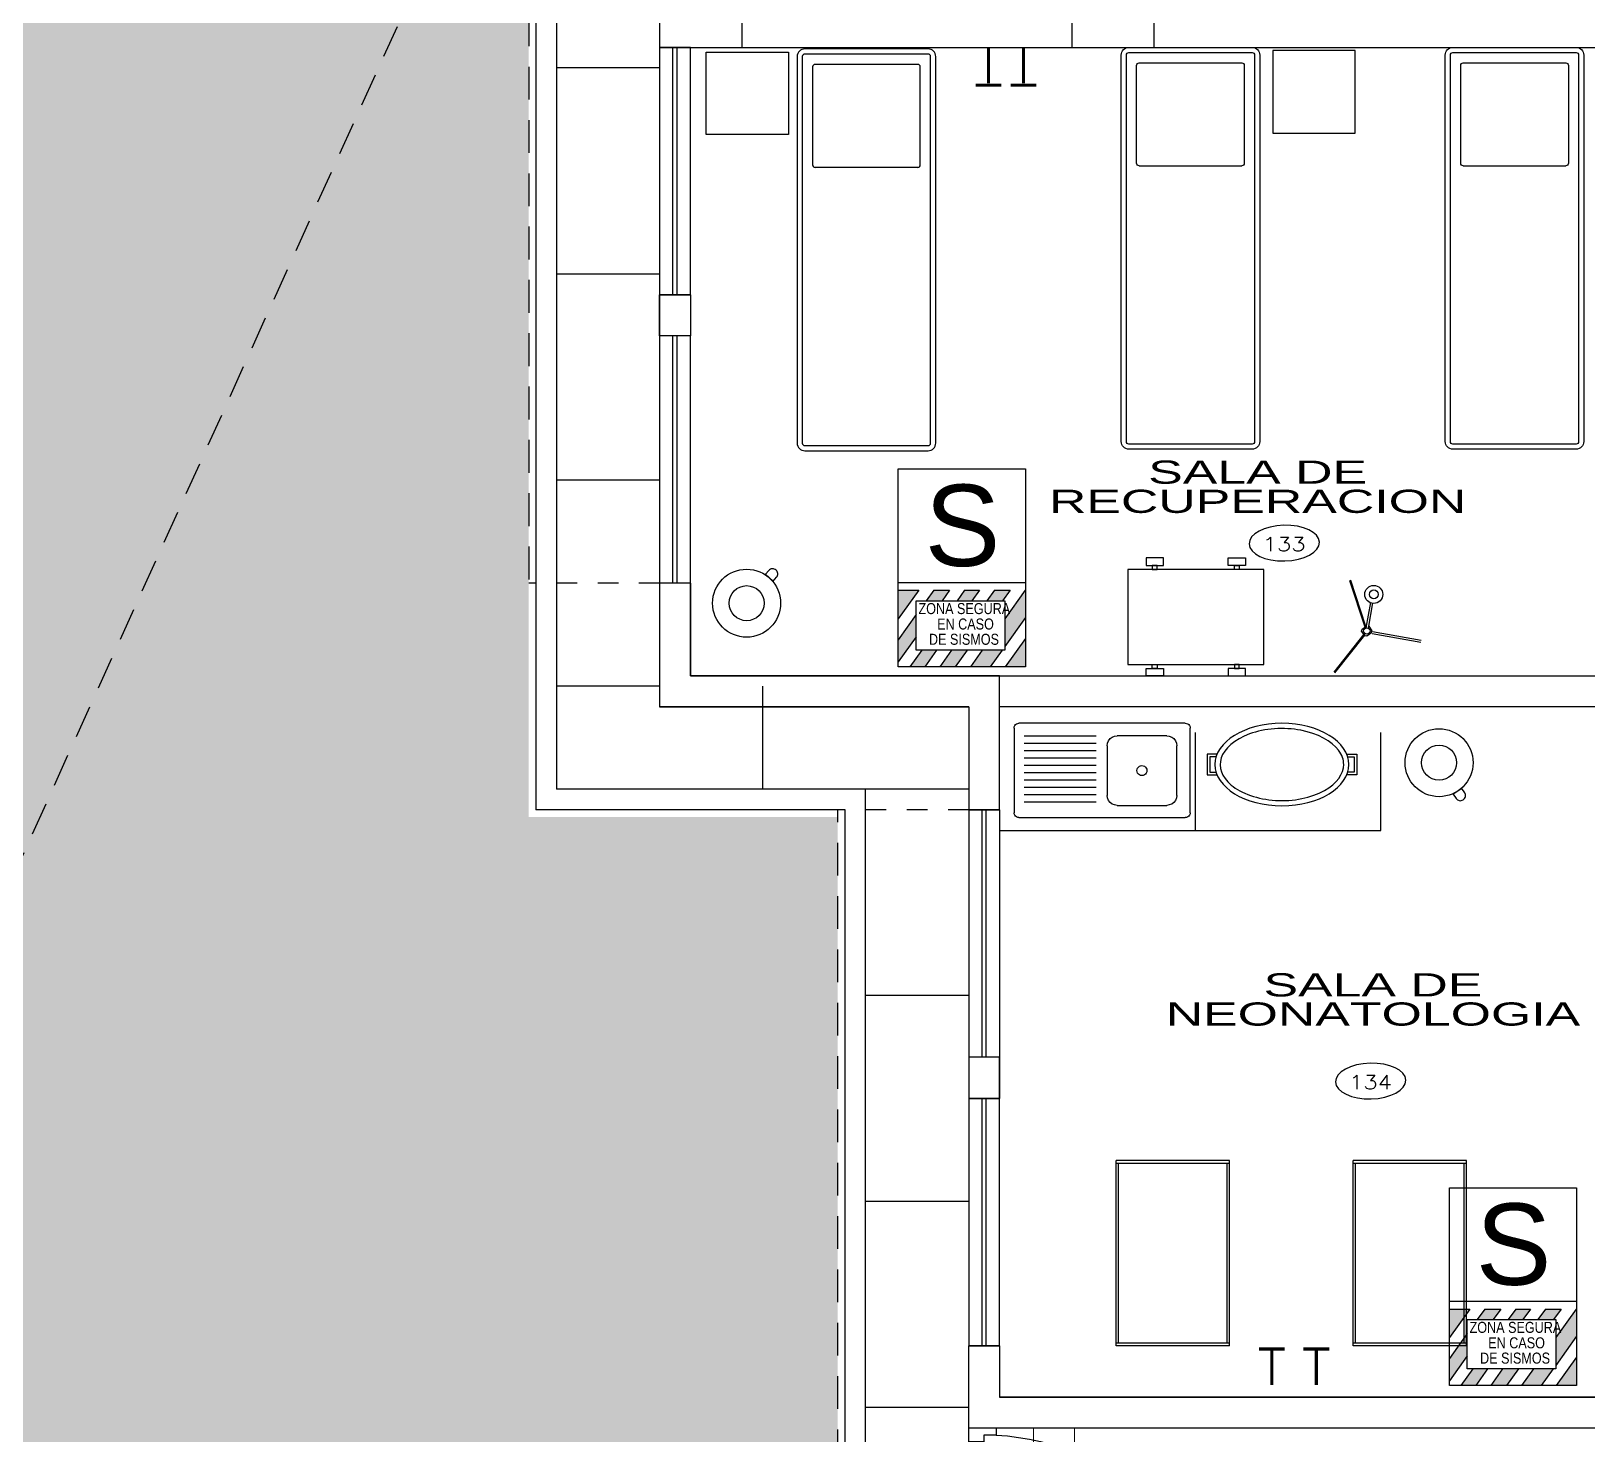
# Model space of a CAD drawing. Header units: millimetres. Extents: x 791 to 2661, y 209 to 602.
# Drawn here: x 1163.23 to 1170.78, y 485.25 to 492.06 of the extents above; entities that cross this region are included whole.
import ezdxf
from ezdxf.enums import TextEntityAlignment as Align

# ---------------------------------------------------------------- set-up
doc = ezdxf.new("R2010")
doc.units = ezdxf.units.MM
doc.header["$LTSCALE"] = 0.1
doc.linetypes.add('HIDDEN', pattern=[9.525, 6.35, -3.175])
for name, color, linetype in [('01', 1, 'Continuous'), ('02', 8, 'Continuous'), ('06', 1, 'Continuous'), ('1TEXTO-05', 5, 'Continuous'), ('CIRCUITO DE SALIDA', 8, 'Continuous'), ('COLUMNAS', 1, 'Continuous'), ('Equipamiento', 1, 'Continuous'), ('IE-ALUM', 4, 'Continuous'), ('LETRERO SEGURIDAD', 86, 'Continuous'), ('N-AMB', 2, 'Continuous'), ('Pisos', 253, 'Continuous'), ('PLANTAS', 85, 'Continuous'), ('Proyecciones', 9, 'HIDDEN'), ('Puertas', 1, 'Continuous'), ('S LETRERO', 255, 'Continuous')]:
    doc.layers.add(name, color=color, linetype=linetype)
doc.layers.add('layer2', color=2, linetype='Continuous', lineweight=20)
doc.layers.add('LINEA 01', color=8, linetype='Continuous', lineweight=13)
doc.styles.add('0', font='romans.SHX', dxfattribs={"width": 1.5})
doc.styles.add('ROMANS', font='', dxfattribs={"oblique": 1, "height": 0.075})
doc.styles.add('TEXTO TITULOS', font='', dxfattribs={"height": 0.12})
doc.styles.get('ROMANS').set_extended_font_data('Arial')
doc.styles.get('TEXTO TITULOS').set_extended_font_data('Arial')

# ---------------------------------------------------------------- blocks, each defined once
blk = doc.blocks.new('A$C381B24D8')
at = {"layer": 'Puertas'}
blk.add_lwpolyline([(0.07, 0.1), (0.07, 0.95), (0.025, 0.95), (0.025, 0.1)], close=True, dxfattribs=at)
for points in [[(0, 0.1), (0.025, 0.1), (0.025, 0.055), (0.05, 0.055), (0.05, 0), (0, 0)], [(0.9, 0.1), (0.875, 0.1), (0.875, 0.055), (0.85, 0.055), (0.85, 0), (0.9, 0)]]:
    blk.add_lwpolyline(points, dxfattribs=at)
blk.add_arc((-0.0292, 0.0499), 0.9056, 3.1739, 83.7111, dxfattribs=at)
blk = doc.blocks.new('MA-12')
for points in [[(0, 0), (0.66, 0), (0.66, 0.46), (0, 0.46)], [(0.0891, 0.4803), (0.1723, 0.4803), (0.1723, 0.5162), (0.0891, 0.5162)], [(0.1189, 0.46), (0.1425, 0.46), (0.1425, 0.4803), (0.1189, 0.4803)], [(0.5709, 0.4803), (0.4877, 0.4803), (0.4877, 0.5162), (0.5709, 0.5162)], [(0.5411, 0.46), (0.5175, 0.46), (0.5175, 0.4803), (0.5411, 0.4803)], [(0.0891, -0.0203), (0.1723, -0.0203), (0.1723, -0.0562), (0.0891, -0.0562)], [(0.1189, 0), (0.1425, 0), (0.1425, -0.0203), (0.1189, -0.0203)], [(0.5709, -0.0203), (0.4877, -0.0203), (0.4877, -0.0562), (0.5709, -0.0562)], [(0.5411, 0), (0.5175, 0), (0.5175, -0.0203), (0.5411, -0.0203)]]:
    blk.add_lwpolyline(points, close=True)
blk = doc.blocks.new('D-9')
at = {"layer": 'Equipamiento', "linetype": 'Continuous'}
for p, q in [((0.0213, -0.0882), (0.0165, -0.0898)), ((0.091, -0.3134), (0.0165, -0.0898)), ((0.0952, -0.3104), (0.0213, -0.0882)), ((0.136, -0.1118), (0.1361, -0.1115)), ((0.1459, -0.1135), (0.1459, -0.1133)), ((0.0972, -0.3173), (0.1188, -0.194)), ((0.1071, -0.3187), (0.1286, -0.1958)), ((0.0849, -0.3482), (-0.0611, -0.5333)), ((0.0879, -0.3525), (-0.0572, -0.5364)), ((0.0746, -0.3336), (0.0763, -0.3237)), ((0.0849, -0.3482), (0.0746, -0.3336)), ((0.0763, -0.3237), (0.0989, -0.3079)), ((0.0849, -0.3482), (0.0904, -0.3561)), ((0.1003, -0.3579), (0.0904, -0.3561)), ((0.1228, -0.342), (0.1003, -0.3579)), ((0.1087, -0.3096), (0.1245, -0.3322)), ((0.1228, -0.342), (0.1245, -0.3322)), ((0.125, -0.3456), (0.3619, -0.3871)), ((0.1267, -0.3358), (0.3637, -0.3773))]:
    blk.add_line(p, q, dxfattribs=at)
for centre, radius in [((0.1334, -0.1555), 0.0439), ((0.1337, -0.155), 0.0213), ((0.0996, -0.3328), 0.0155)]:
    blk.add_circle(centre, radius, dxfattribs=at)
blk = doc.blocks.new('D-7')
blk.add_lwpolyline([(-0.2221, 0.0832), (-0.2361, 0.1039, 0.414214), (-0.2708, 0.1106), (-0.2708, 0.1106, 0.414214), (-0.2776, 0.0759), (-0.2636, 0.0552)], format="xyb", close=True)
for radius in [0.165, 0.085]:
    blk.add_circle((-0.1505, -0.0676), radius)
blk = doc.blocks.new('A$C18067EE0')
for p, q in [((0, 1.9125), (0, 0.0375)), ((0.025, 1.9125), (0.025, 0.0375)), ((0.635, 1.95), (0.0375, 1.95)), ((0.635, 1.925), (0.0375, 1.925)), ((0.6475, 0.0375), (0.6475, 1.9125)), ((0.6725, 0.0375), (0.6725, 1.9125)), ((0.075, 1.8625), (0.075, 1.3875)), ((0.585, 1.875), (0.0875, 1.875)), ((0.5975, 1.3875), (0.5975, 1.8625)), ((0.585, 1.375), (0.0875, 1.375)), ((0.0375, 0.025), (0.635, 0.025)), ((0.0375, 0), (0.635, 0))]:
    blk.add_line(p, q)
for centre, radius, start, end in [((0.0375, 1.9125), 0.0375, 90, 180), ((0.0375, 1.9125), 0.0125, 90, 180), ((0.635, 1.9125), 0.0375, 360, 90), ((0.635, 1.9125), 0.0125, 360, 90), ((0.0875, 1.8625), 0.0125, 90, 180), ((0.585, 1.8625), 0.0125, 360, 90), ((0.0875, 1.3875), 0.0125, 180, 270), ((0.585, 1.3875), 0.0125, 270, 0), ((0.0375, 0.0375), 0.0375, 180, 270), ((0.0375, 0.0375), 0.0125, 180, 270), ((0.635, 0.0375), 0.0125, 270, 360), ((0.635, 0.0375), 0.0375, 270, 360)]:
    blk.add_arc(centre, radius, start, end)
blk = doc.blocks.new('A$C7EB27A5C')
at = {"layer": 'Equipamiento'}
for p, q in [((0, 0.55), (0.9, 0.55)), ((0, 0), (0, 0.55)), ((0.015, 0.55), (0.015, 0)), ((0.885, 0.54), (0.015, 0.54)), ((0.885, 0), (0.885, 0.55)), ((0.9, 0), (0.9, 0.55)), ((0, 0), (0.9, 0)), ((0.015, 0.01), (0.885, 0.01))]:
    blk.add_line(p, q, dxfattribs=at)
blk = doc.blocks.new('A$C37CB62C1')
at = {"layer": 'Equipamiento'}
for p, q in [((0.0127, 0.4792), (0.0074, 0.4751)), ((0.0188, 0.4817), (0.0127, 0.4792)), ((0.0254, 0.4826), (0.0188, 0.4817)), ((0.0254, 0.4826), (0.8746, 0.4826)), ((0.8812, 0.4817), (0.8746, 0.4826)), ((0.8873, 0.4792), (0.8812, 0.4817)), ((0.8926, 0.4751), (0.8873, 0.4792)), ((0.0009, 0.4638), (0, 0.4572)), ((0, 0.0254), (0, 0.4572)), ((0, 0.4572), (0, 0.4572)), ((0.0034, 0.4699), (0.0009, 0.4638)), ((0.0074, 0.4751), (0.0034, 0.4699)), ((0.4193, 0.4038), (0.0517, 0.4038)), ((0.4903, 0.4048), (0.4822, 0.3943)), ((0.5008, 0.4129), (0.4903, 0.4048)), ((0.5131, 0.4179), (0.5008, 0.4129)), ((0.5262, 0.4197), (0.5131, 0.4179)), ((0.5262, 0.4197), (0.7802, 0.4197)), ((0.7933, 0.4179), (0.7802, 0.4197)), ((0.8056, 0.4129), (0.7933, 0.4179)), ((0.8161, 0.4048), (0.8056, 0.4129)), ((0.8242, 0.3943), (0.8161, 0.4048)), ((0.8966, 0.4699), (0.8926, 0.4751)), ((0.8991, 0.4638), (0.8966, 0.4699)), ((0.9, 0.4572), (0.8991, 0.4638)), ((0.9, 0.4572), (0.9, 0.0254)), ((0.4193, 0.3663), (0.0517, 0.3663)), ((0.4193, 0.3288), (0.0517, 0.3288)), ((0.4771, 0.382), (0.4754, 0.3689)), ((0.4754, 0.1149), (0.4754, 0.3689)), ((0.4754, 0.3689), (0.4754, 0.3689)), ((0.4822, 0.3943), (0.4771, 0.382)), ((0.8293, 0.382), (0.8242, 0.3943)), ((0.831, 0.3689), (0.8293, 0.382)), ((0.831, 0.3689), (0.831, 0.1149)), ((0.4193, 0.2913), (0.0517, 0.2913)), ((0.4193, 0.2538), (0.0517, 0.2538)), ((0.6287, 0.2485), (0.6278, 0.2419)), ((0.6278, 0.2419), (0.6278, 0.2419)), ((0.6278, 0.2419), (0.6287, 0.2353)), ((0.6312, 0.2546), (0.6287, 0.2485)), ((0.6352, 0.2598), (0.6312, 0.2546)), ((0.6405, 0.2639), (0.6352, 0.2598)), ((0.6466, 0.2664), (0.6405, 0.2639)), ((0.6532, 0.2673), (0.6466, 0.2664)), ((0.6598, 0.2664), (0.6532, 0.2673)), ((0.6659, 0.2639), (0.6598, 0.2664)), ((0.6712, 0.2598), (0.6659, 0.2639)), ((0.6752, 0.2546), (0.6712, 0.2598)), ((0.6777, 0.2485), (0.6752, 0.2546)), ((0.6786, 0.2419), (0.6777, 0.2485)), ((0.6777, 0.2353), (0.6786, 0.2419)), ((0.4193, 0.2163), (0.0517, 0.2163)), ((0.4193, 0.1788), (0.0517, 0.1788)), ((0.6287, 0.2353), (0.6312, 0.2292)), ((0.6312, 0.2292), (0.6352, 0.2239)), ((0.6352, 0.2239), (0.6405, 0.2199)), ((0.6405, 0.2199), (0.6466, 0.2173)), ((0.6466, 0.2173), (0.6532, 0.2165)), ((0.6532, 0.2165), (0.6598, 0.2173)), ((0.6598, 0.2173), (0.6659, 0.2199)), ((0.6659, 0.2199), (0.6712, 0.2239)), ((0.6712, 0.2239), (0.6752, 0.2292)), ((0.6752, 0.2292), (0.6777, 0.2353)), ((0.4193, 0.1413), (0.0517, 0.1413)), ((0.4193, 0.1038), (0.0517, 0.1038)), ((0.4754, 0.1149), (0.4771, 0.1017)), ((0.4771, 0.1017), (0.4822, 0.0895)), ((0.4822, 0.0895), (0.4903, 0.079)), ((0.8161, 0.079), (0.8242, 0.0895)), ((0.8242, 0.0895), (0.8293, 0.1017)), ((0.8293, 0.1017), (0.831, 0.1149)), ((0.831, 0.1149), (0.831, 0.1149)), ((0, 0.0254), (0.0009, 0.0188)), ((0.0009, 0.0188), (0.0034, 0.0127)), ((0.0034, 0.0127), (0.0074, 0.0074)), ((0.0074, 0.0074), (0.0127, 0.0034)), ((0.0127, 0.0034), (0.0188, 0.0009)), ((0.0188, 0.0009), (0.0254, 0)), ((0.8746, 0), (0.0254, 0)), ((0.4193, 0.0663), (0.0517, 0.0663)), ((0.4903, 0.079), (0.5008, 0.0709)), ((0.5008, 0.0709), (0.5131, 0.0658)), ((0.5131, 0.0658), (0.5262, 0.0641)), ((0.7802, 0.0641), (0.5262, 0.0641)), ((0.7802, 0.0641), (0.7933, 0.0658)), ((0.7933, 0.0658), (0.8056, 0.0709)), ((0.8056, 0.0709), (0.8161, 0.079)), ((0.8746, 0), (0.8812, 0.0009)), ((0.8812, 0.0009), (0.8873, 0.0034)), ((0.8873, 0.0034), (0.8926, 0.0074)), ((0.8926, 0.0074), (0.8966, 0.0127)), ((0.8966, 0.0127), (0.8991, 0.0188)), ((0.8991, 0.0188), (0.9, 0.0254)), ((0.9, 0.0254), (0.9, 0.0254))]:
    blk.add_line(p, q, dxfattribs=at)
blk = doc.blocks.new('MP-3')
for points in [[(-0.3147, 0.05), (-0.3631, 0.05), (-0.3631, -0.05), (-0.3147, -0.05)], [(-0.3192, 0.0375), (-0.3506, 0.0375), (-0.3506, -0.0375), (-0.3192, -0.0375)], [(0.3147, 0.05), (0.3631, 0.05), (0.3631, -0.05), (0.3147, -0.05)], [(0.3192, 0.0375), (0.3506, 0.0375), (0.3506, -0.0375), (0.3192, -0.0375)]]:
    blk.add_lwpolyline(points)
blk.add_ellipse((0, 0), major_axis=(-0.325, 0), ratio=0.615385)
blk.add_open_spline([(-0.3, 0), (-0.3, -0.0444), (-0.2678, -0.092), (-0.1439, -0.161), (-0.0547, -0.1794), (0.1168, -0.1687), (0.1975, -0.1396), (0.2939, -0.0591), (0.3095, -0.0124), (0.28, 0.0766), (0.23, 0.122), (0.0838, 0.1753), (-0.0099, 0.1821), (-0.1738, 0.1507), (-0.2422, 0.1125), (-0.2919, 0.0464), (-0.3, 0.023), (-0.3, 0)], degree=3, knots=[0, 0, 0, 0, 0.835671, 0.835671, 1.671343, 1.671343, 2.507014, 2.507014, 3.342685, 3.342685, 4.178357, 4.178357, 5.014028, 5.014028, 5.849699, 5.849699, 6.283185, 6.283185, 6.283185, 6.283185])
blk = doc.blocks.new('SEG')
at = {"layer": 'LETRERO SEGURIDAD'}
h = blk.add_hatch(color=2, dxfattribs=at)
h.dxf.hatch_style = 2
h.paths.add_polyline_path([(0.276, 1.037), (0, 1.037), (0, 0.651)])
h = blk.add_hatch(color=2, dxfattribs=at)
h.dxf.hatch_style = 2
h.paths.add_polyline_path([(0.592, 0.894), (0.695, 1.037), (0.479, 1.037), (0.377, 0.894)])
h = blk.add_hatch(color=2, dxfattribs=at)
h.dxf.hatch_style = 2
h.paths.add_polyline_path([(0.996, 0.894), (1.098, 1.037), (0.898, 1.037), (0.795, 0.894)])
h = blk.add_hatch(color=2, dxfattribs=at)
h.dxf.hatch_style = 2
h.paths.add_polyline_path([(1.411, 0.894), (1.514, 1.037), (1.302, 1.037), (1.199, 0.894)])
h = blk.add_hatch(color=2, dxfattribs=at)
h.dxf.hatch_style = 2
h.paths.add_polyline_path([(1.441, 0.274), (1.723, 0.669), (1.723, 1.037), (1.717, 1.037), (1.441, 0.651)])
h = blk.add_hatch(color=2, dxfattribs=at)
h.dxf.hatch_style = 2
h.paths.add_polyline_path([(0, 0.367), (0, 0.066), (0.242, 0.405), (0.242, 0.706)])
h = blk.add_hatch(color=2, dxfattribs=at)
h.dxf.hatch_style = 2
h.paths.add_polyline_path([(0.518, 0.226), (0.318, 0.226), (0.156, 0), (0.357, 0)])
h = blk.add_hatch(color=2, dxfattribs=at)
h.dxf.hatch_style = 2
h.paths.add_polyline_path([(0.56, 0), (0.772, 0), (0.934, 0.226), (0.721, 0.226)])
h = blk.add_hatch(color=2, dxfattribs=at)
h.dxf.hatch_style = 2
h.paths.add_polyline_path([(0.976, 0), (1.245, 0), (1.406, 0.226), (1.137, 0.226)])
h = blk.add_hatch(color=2, dxfattribs=at)
h.dxf.hatch_style = 2
h.paths.add_polyline_path([(1.448, 0), (1.723, 0), (1.723, 0.385)])
at = {"layer": 'LETRERO SEGURIDAD', "color": 2}
for p, q in [((0, 1.143), (1.723, 1.143)), ((0, 1.037), (0.276, 1.037)), ((0.276, 1.037), (0, 0.651)), ((0.479, 1.037), (0.377, 0.894)), ((0.479, 1.037), (0.695, 1.037)), ((0.695, 1.037), (0.592, 0.894)), ((0.898, 1.037), (0.795, 0.894)), ((0.898, 1.037), (1.098, 1.037)), ((1.098, 1.037), (0.996, 0.894)), ((1.302, 1.037), (1.199, 0.894)), ((1.302, 1.037), (1.514, 1.037)), ((1.514, 1.037), (1.411, 0.894)), ((1.717, 1.037), (1.441, 0.651)), ((1.717, 1.037), (1.723, 1.037)), ((0.242, 0.706), (0, 0.367)), ((1.723, 0.669), (1.441, 0.274)), ((0.242, 0.405), (0, 0.066)), ((0.318, 0.226), (0.156, 0)), ((0.518, 0.226), (0.357, 0)), ((0.721, 0.226), (0.56, 0)), ((0.934, 0.226), (0.772, 0)), ((1.137, 0.226), (0.976, 0)), ((1.406, 0.226), (1.245, 0)), ((1.723, 0.385), (1.448, 0))]:
    blk.add_line(p, q, dxfattribs=at)
for points in [[(0, 2.679), (1.723, 2.679), (1.723, 0), (0, 0)], [(0.242, 0.894), (1.441, 0.894), (1.441, 0.226), (0.242, 0.226)]]:
    blk.add_lwpolyline(points, close=True, dxfattribs=at)
at = {"layer": 'LINEA 01', "color": 2, "char_height": 0.14898, "width": 3.73895, "attachment_point": 1}
for s, insert in [('{\\fSwis721 Cn BT|b0|i0|c0|p34;ZONA SEGURA}', (0.273, 0.863)), ('{\\fSwis721 Cn BT|b0|i0|c0|p34;EN CASO}', (0.526, 0.654)), ('{\\fSwis721 Cn BT|b0|i0|c0|p34;DE SISMOS}', (0.415, 0.447))]:
    blk.add_mtext(s, dxfattribs=dict(at, insert=insert))
at = {"layer": 'S LETRERO', "color": 2, "style": 'TEXTO TITULOS'}
blk.add_text('S', height=1.101, dxfattribs=at).set_placement((0.356, 1.365))
blk = doc.blocks.new('LUZ EMERG DUO')
at = {"layer": 'layer2'}
for p, q in [((-0.1, 0.2), (-0.004, 0.2)), ((-0.1, 0.2), (-0.052, 0.104)), ((-0.052, 0.104), (-0.004, 0.2)), ((0.004, 0.2), (0.1, 0.2)), ((0.004, 0.2), (0.052, 0.104)), ((0.052, 0.104), (0.1, 0.2)), ((-0.1, 0.104), (0.1, 0.104)), ((-0.1, 0), (-0.1, 0.104)), ((0.1, 0.104), (0.1, 0)), ((0.1, 0), (-0.1, 0))]:
    blk.add_line(p, q, dxfattribs=at)

msp = doc.modelspace()

# ---------------------------------------------------------------- hatches: boundary and pattern name
at = {"layer": 'PLANTAS'}
h = msp.add_hatch(dxfattribs=at)
h.set_pattern_fill('AR-SAND', color=256, scale=0.005, angle=90, style=0)
h.set_pattern_definition([(127.5, (1405.35437, 527.95679), (-0.24470662, -0.00800016), [0, -0.19304, 0, -0.2159, 0, -0.206375]), (97.5, (1405.35437, 527.9568), (-0.35841255, 0.22476164), [0, -0.10414, 0, -0.17399, 0, -0.066675]), (57.5, (1405.35437, 527.80058), (-0.0007186, 0.39549619), [0, -0.0635, 0, -0.2286, 0, -0.29845]), (47.5, (1405.35437, 527.80058), (-0.11146466, 0.38177823), [0, -0.03175, 0, -0.14986, 0, -0.17145])])
h.paths.add_polyline_path([(1165.6464, 493.4941), (1159.1977, 493.4941), (1160.8007, 482.7721)])
h.paths.add_polyline_path([(1161.5351, 485.9583, -1), (1161.4036, 485.9583, -1)], flags=16)
h.paths.add_polyline_path([(1161.4694, 485.9912, -0.414214), (1161.5022, 485.9583), (1161.4694, 485.9583), (1161.4694, 485.9254, -0.414214), (1161.4365, 485.9583), (1161.4694, 485.9583)], flags=0)
h.paths.add_polyline_path([(1167.1464, 488.2441), (1165.6464, 488.2441), (1165.6464, 493.4941), (1160.8007, 482.7721), (1162.2464, 473.1027), (1162.2464, 484.7141), (1167.1464, 484.7141)])
h.paths.add_polyline_path([(1159.1977, 493.4941), (1156.4106, 473.0579), (1160.8007, 482.7721)])
h.paths.add_polyline_path([(1160.8007, 482.7721), (1156.4106, 473.0579), (1162.2464, 473.1027)])
h.paths.add_polyline_path([(1161.494, 493.6335), (1162.954, 493.6335), (1162.954, 493.5414), (1161.494, 493.5414)], flags=9)
h.paths.add_polyline_path([(1161.5172, 485.9836), (1162.1199, 485.9836), (1162.1199, 486.0766), (1161.5172, 486.0766)], flags=24)
h.paths.add_polyline_path([(1161.3626, 486.0948), (1162.3279, 486.0948), (1162.3279, 486.2664), (1161.3626, 486.2664)], flags=24)
h.paths.add_polyline_path([(1163.957, 484.9983), (1165.4171, 484.9983), (1165.4171, 484.9062), (1163.957, 484.9062)], flags=24)
h.paths.add_polyline_path([(1166.8792, 486.0421), (1166.8792, 487.5021), (1166.9713, 487.5021), (1166.9713, 486.0421)], flags=24)
h.paths.add_polyline_path([(1161.9669, 477.8314), (1161.9669, 479.2914), (1162.059, 479.2914), (1162.059, 477.8314)], flags=24)

# ---------------------------------------------------------------- linework, layer by layer
at = {"layer": '01'}
for p, q in [((1165.6814, 493.5291), (1165.6814, 488.2791)), ((1166.3464, 490.7791), (1166.3464, 491.9791)), ((1166.3664, 490.7791), (1166.3664, 491.9791)), ((1166.3464, 489.3791), (1166.3464, 490.5791)), ((1166.3664, 489.3791), (1166.3664, 490.5791)), ((1167.1814, 488.2791), (1165.6814, 488.2791)), ((1167.1814, 484.6791), (1167.1814, 488.2791)), ((1167.8464, 487.0791), (1167.8464, 488.2791)), ((1167.8664, 487.0791), (1167.8664, 488.2791)), ((1167.8464, 485.6791), (1167.8464, 486.8791)), ((1167.8664, 485.6791), (1167.8664, 486.8791))]:
    msp.add_line(p, q, dxfattribs=at)
at = {"layer": '02'}
for p, q in [((1166.2814, 491.9791), (1166.2814, 490.7791)), ((1166.4314, 490.7791), (1166.4314, 491.9791)), ((1166.2814, 490.5791), (1166.2814, 489.3791)), ((1166.4314, 489.3791), (1166.4314, 490.5791)), ((1167.7814, 488.2791), (1167.7814, 487.0791)), ((1167.9314, 488.2791), (1167.9314, 487.0791)), ((1167.7814, 486.8791), (1167.7814, 485.6791)), ((1167.9314, 485.6791), (1167.9314, 486.8791))]:
    msp.add_line(p, q, dxfattribs=at)
at = {"layer": '06'}
for p, q in [((1166.2814, 494.1291), (1166.2814, 491.9791)), ((1166.4314, 491.9791), (1166.2814, 491.9791)), ((1166.4314, 491.9791), (1166.4314, 491.9791)), ((1166.4314, 491.9791), (1171.8314, 491.9791)), ((1166.2814, 490.7791), (1166.2814, 490.5791)), ((1166.4314, 490.7791), (1166.2814, 490.7791)), ((1166.4314, 490.7791), (1166.4314, 490.5791)), ((1166.4314, 490.5791), (1166.2814, 490.5791)), ((1166.2814, 489.3791), (1166.2814, 488.7791)), ((1166.4314, 489.3791), (1166.2814, 489.3791)), ((1166.4314, 489.3791), (1166.4314, 488.9291)), ((1166.4314, 488.9291), (1171.9814, 488.9291)), ((1167.7814, 488.7791), (1166.2814, 488.7791)), ((1167.7814, 488.7791), (1167.7814, 488.2791)), ((1171.9814, 488.7791), (1167.9314, 488.7791)), ((1167.9314, 488.2791), (1167.9314, 488.7791)), ((1167.9314, 488.2791), (1167.7814, 488.2791)), ((1167.7814, 487.0791), (1167.7814, 486.8791)), ((1167.9314, 487.0791), (1167.7814, 487.0791)), ((1167.9314, 487.0791), (1167.9314, 486.8791)), ((1167.9314, 486.8791), (1167.7814, 486.8791)), ((1167.9314, 485.6791), (1167.7814, 485.6791)), ((1167.7814, 485.2791), (1167.7814, 485.6791)), ((1167.9314, 485.6791), (1167.9314, 485.4291)), ((1171.8314, 485.4291), (1167.9314, 485.4291)), ((1171.9814, 485.2791), (1167.7814, 485.2791))]:
    msp.add_line(p, q, dxfattribs=at)
at = {"layer": 'COLUMNAS', "ltscale": 0.15}
for points in [[(1166.6814, 491.9791), (1166.6814, 492.1291), (1166.2814, 492.1291), (1166.2814, 491.9791)], [(1168.6814, 491.9791), (1168.6814, 492.1291), (1168.2814, 492.1291), (1168.2814, 491.9791)], [(1166.2814, 490.7791), (1166.4314, 490.7791), (1166.4314, 490.5791), (1166.2814, 490.5791)], [(1166.2814, 489.3791), (1166.2814, 488.7791), (1167.7814, 488.7791), (1167.7814, 488.2791), (1167.9314, 488.2791), (1167.9314, 488.9291), (1166.4314, 488.9291), (1166.4314, 489.3791)], [(1167.7814, 486.8791), (1167.9314, 486.8791), (1167.9314, 487.0791), (1167.7814, 487.0791)], [(1167.9314, 485.6791), (1167.9314, 485.4291), (1171.8314, 485.4291), (1171.8314, 485.6791), (1171.9814, 485.6791), (1171.9814, 485.2792), (1167.7814, 485.2792), (1167.7814, 485.6791)]]:
    msp.add_lwpolyline(points, close=True, dxfattribs=at)
at = {"layer": 'Equipamiento', "linetype": 'HIDDEN', "ltscale": 0.75}
for p, q in [((1168.8814, 488.1791), (1168.8814, 488.7791)), ((1169.7814, 488.1791), (1169.7814, 488.7791))]:
    msp.add_line(p, q, dxfattribs=at)
at = {"layer": 'Equipamiento'}
msp.add_line((1167.9314, 488.1791), (1169.7814, 488.1791), dxfattribs=at)
at = {"layer": 'Equipamiento', "const_width": 0.015}
for points in [[(1167.8777, 491.8041), (1167.8777, 491.9791)], [(1168.047, 491.8041), (1168.047, 491.9791)], [(1167.8152, 491.7962), (1167.9402, 491.7962)], [(1167.9845, 491.7962), (1168.1095, 491.7962)], [(1169.1896, 485.6634), (1169.3146, 485.6634)], [(1169.2521, 485.4884), (1169.2521, 485.6634)], [(1169.4059, 485.6634), (1169.5309, 485.6634)], [(1169.4684, 485.4884), (1169.4684, 485.6634)]]:
    msp.add_lwpolyline(points, dxfattribs=at)
at = {"layer": 'Equipamiento'}
for points in [[(1166.9076, 491.9555), (1166.9076, 491.5555), (1166.5076, 491.5555), (1166.5076, 491.9555)], [(1169.2568, 491.9632), (1169.2568, 491.5632), (1169.6568, 491.5632), (1169.6568, 491.9632)]]:
    msp.add_lwpolyline(points, close=True, dxfattribs=at)
at = {"layer": 'N-AMB', "ltscale": 0.5, "extrusion": (0, 0, -1)}
for centre in [(1169.3129, 489.5738), (1169.7324, 486.9636)]:
    msp.add_ellipse(centre, major_axis=(-0.1707, -0.0044), ratio=0.506987, dxfattribs=at)
at = {"layer": 'Pisos'}
for p, q in [((1165.7814, 493.6291), (1165.7814, 488.3791)), ((1166.2814, 491.8791), (1165.7814, 491.8791)), ((1166.2814, 490.8791), (1165.7814, 490.8791)), ((1166.2814, 489.8791), (1165.7814, 489.8791)), ((1166.2814, 488.8791), (1165.7814, 488.8791)), ((1166.7814, 488.8791), (1166.7814, 488.3791)), ((1167.2814, 488.3791), (1165.7814, 488.3791)), ((1167.2814, 484.5791), (1167.2814, 488.3791)), ((1167.7814, 488.3791), (1167.2814, 488.3791)), ((1167.7814, 487.3791), (1167.2814, 487.3791)), ((1167.7814, 486.3791), (1167.2814, 486.3791)), ((1167.7814, 485.3791), (1167.2814, 485.3791))]:
    msp.add_line(p, q, dxfattribs=at)
at = {"layer": 'Proyecciones', "ltscale": 0.25}
for p, q in [((1165.6464, 493.4941), (1156.4106, 473.0579)), ((1165.6464, 493.1791), (1165.6464, 489.3791)), ((1167.1464, 484.0791), (1167.1464, 488.2791))]:
    msp.add_line(p, q, dxfattribs=at)
at = {"layer": 'Proyecciones', "ltscale": 0.15}
for p, q in [((1166.2814, 489.3791), (1165.6464, 489.3791)), ((1167.7814, 488.2791), (1167.1464, 488.2791))]:
    msp.add_line(p, q, dxfattribs=at)

# ---------------------------------------------------------------- block references
at = {"layer": 'CIRCUITO DE SALIDA', "color": 90, "xscale": 0.3583571500645348, "yscale": 0.3583571500645348, "zscale": 0.3583571500645348}
for p in [(1167.44, 488.9735), (1170.1144, 485.4858)]:
    msp.add_blockref('SEG', p, dxfattribs=at)
at = {"layer": 'Equipamiento', "xscale": -1}
for name, p in [('A$C18067EE0', (1169.1941, 490.0291)), ('A$C18067EE0', (1170.7666, 490.0291)), ('MP-3', (1169.3016, 488.4993))]:
    msp.add_blockref(name, p, dxfattribs=at)
at = {"layer": 'Equipamiento'}
for name, p in [('A$C18067EE0', (1166.9491, 490.0215)), ('MA-12', (1168.5538, 488.9853)), ('D-9', (1169.614, 489.48))]:
    msp.add_blockref(name, p, dxfattribs=at)
for name, p, rotation in [('D-7', (1166.8066, 489.1532), 284.3653444877385), ('D-7', (1169.9126, 488.4435), 178.9543781742823), ('A$C7EB27A5C', (1169.0466, 485.6787), 89.99999999999999), ('A$C7EB27A5C', (1170.1966, 485.6787), 89.99999999999999)]:
    msp.add_blockref(name, p, dxfattribs=dict(at, rotation=rotation))
at = {"layer": 'Equipamiento', "xscale": -0.9500000000000455, "yscale": 0.9500000000000455, "zscale": 0.95, "rotation": 180}
msp.add_blockref('A$C37CB62C1', (1168.0015, 488.7), dxfattribs=at)
at = {"layer": 'IE-ALUM', "xscale": -1, "rotation": 180}
msp.add_blockref('LUZ EMERG DUO', (1168.1957, 485.2791), dxfattribs=at)
at = {"layer": 'Puertas'}
for p, xscale, yscale, zscale, rotation in [((1167.7814, 484.0791), -1.333333333333486, 1.333333333333485, 1.333333333333623, 270.0000012587546), ((1171.9814, 484.0791), 1.333333333333486, 1.333333333333486, 1.333333333333486, 89.99999874124535)]:
    msp.add_blockref('A$C381B24D8', p, dxfattribs=dict(at, xscale=xscale, yscale=yscale, zscale=zscale, rotation=rotation))

# ---------------------------------------------------------------- texts
at = {"layer": '1TEXTO-05', "style": 'ROMANS', "width": 1.6}
for s, p in [('SALA DE', (1169.1838, 489.8619)), ('RECUPERACION', (1169.1838, 489.7203)), ('SALA DE', (1169.7433, 487.3741)), ('NEONATOLOGIA', (1169.7433, 487.2325))]:
    msp.add_text(s, height=0.1125, dxfattribs=at).set_placement(p, align=Align.CENTER)
at = {"layer": 'N-AMB', "color": 3, "ltscale": 0.5, "style": '0', "width": 1.2}
for s, p in [('133', (1169.3122, 489.5684)), ('134', (1169.7318, 486.9583))]:
    msp.add_text(s, height=0.06743, dxfattribs=at).set_placement(p, align=Align.MIDDLE)

doc.saveas('drawing.dxf')
